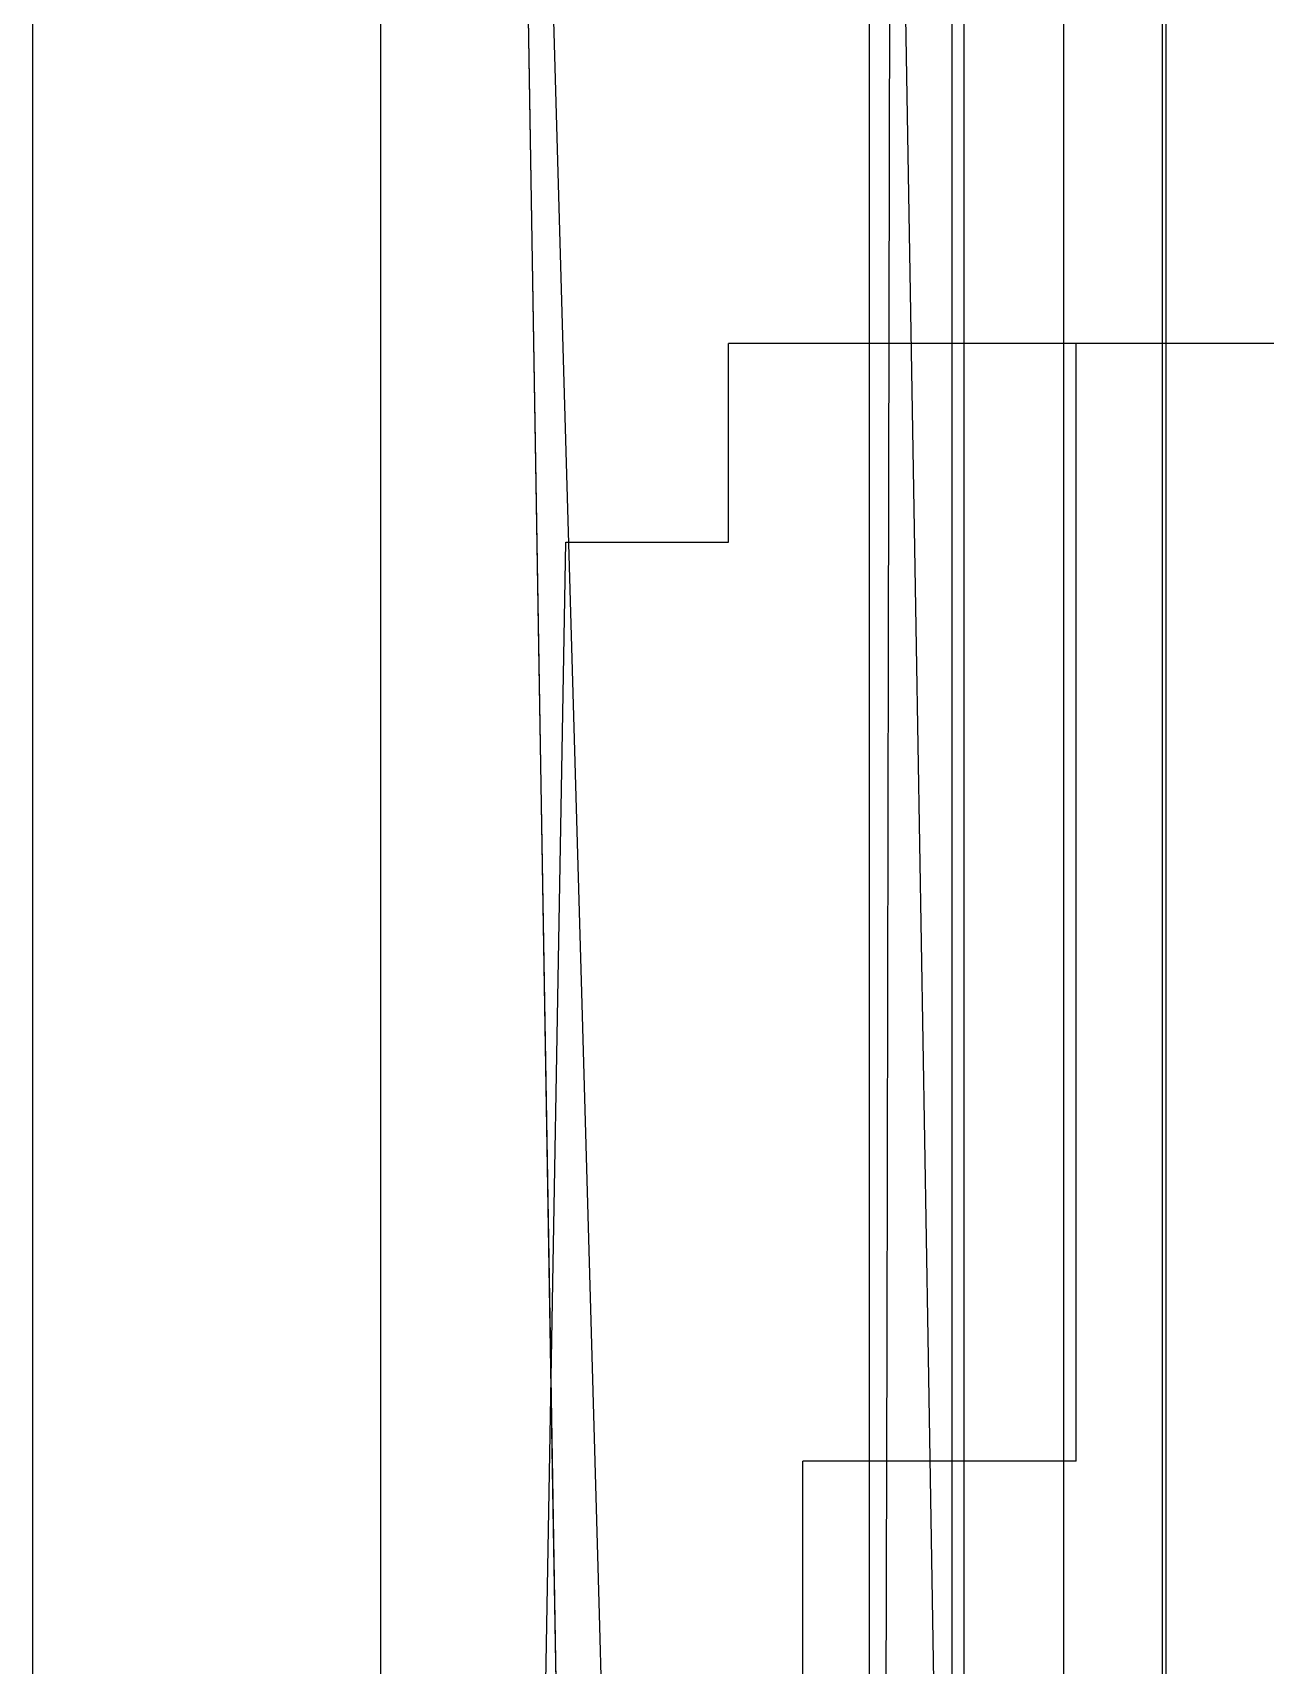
# Model space of a CAD drawing. Extents: x 0 to 144, y 0 to 203.
# Drawn here: x 0 to 24.73, y 43 to 75.76 of the extents above; entities that cross this region are included whole.
import ezdxf

# ---------------------------------------------------------------- set-up
doc = ezdxf.new("R2010")
doc.units = 0
doc.layers.add('-15N-THT. THIẾT BỊ ĐÓNG MỞ', color=40, linetype='CONTINUOUS')

# ---------------------------------------------------------------- blocks, each defined once
blk = doc.blocks.new('06 - N - SC VSD CHIẾU TRÊN ATV630U07~55N4')
at = {"layer": '-15N-THT. THIẾT BỊ ĐÓNG MỞ'}
for p, q in [((-72, -79.896), (-72, -203)), ((-51.317, -164.873), (-51.317, -82.637)), ((-65.023, -84.133), (-65.023, -181.12)), ((-55.214, -180.622), (-55.214, -84.133)), ((-53.56, -84.133), (-53.56, -165.172)), ((-53.311, -164.873), (-53.311, -86.126)), ((-49.336, -164.873), (-49.336, -86.126)), ((-49.261, -164.873), (-49.261, -86.126)), ((-61.342, -134.024), (-61.7, -121.551)), ((-62.103, -124.544), (-62.035, -128.585)), ((-62.083, -125.699), (-61.852, -139.554)), ((-54.807, -125.699), (-54.837, -139.554)), ((-54.513, -125.699), (-54.28, -139.554)), ((-62.035, -128.585), (-61.968, -132.627)), ((-61.968, -132.627), (-61.833, -140.709)), ((58.044, -133.474), (-58.045, -133.474)), ((-58.045, -133.474), (-58.045, -133.474)), ((-58.045, -137.461), (-58.045, -133.474)), ((-51.068, -155.902), (-51.068, -133.474)), ((-51.068, -133.474), (-51.068, -133.474)), ((-60.985, -146.497), (-61.342, -134.024)), ((-61.984, -176.336), (-61.305, -137.461)), ((-61.305, -137.461), (-58.045, -137.461)), ((-61.305, -137.461), (-61.305, -137.461)), ((-58.045, -137.461), (-58.045, -137.461)), ((-61.852, -139.554), (-61.62, -153.41)), ((-54.837, -139.554), (-54.867, -153.41)), ((-54.28, -139.554), (-54.046, -153.41)), ((-61.833, -140.709), (-61.766, -144.75)), ((-61.766, -144.75), (-61.698, -148.791)), ((-60.629, -158.97), (-60.985, -146.497)), ((-61.698, -148.791), (-61.631, -152.832)), ((-61.631, -152.832), (-61.563, -156.873)), ((-61.62, -153.41), (-61.389, -167.265)), ((-54.867, -153.41), (-54.897, -167.265)), ((-54.046, -153.41), (-53.812, -167.265)), ((-56.55, -176.336), (-56.55, -155.902)), ((-51.068, -155.902), (-56.55, -155.902)), ((-56.55, -155.902), (-56.55, -155.902)), ((-51.068, -155.902), (-51.068, -155.902)), ((-61.563, -156.873), (-61.496, -160.915)), ((-60.273, -171.443), (-60.629, -158.97))]:
    blk.add_line(p, q, dxfattribs=at)

msp = doc.modelspace()

# ---------------------------------------------------------------- block references
msp.add_blockref('06 - N - SC VSD CHIẾU TRÊN ATV630U07~55N4', (72, 203))

doc.saveas('drawing.dxf')
